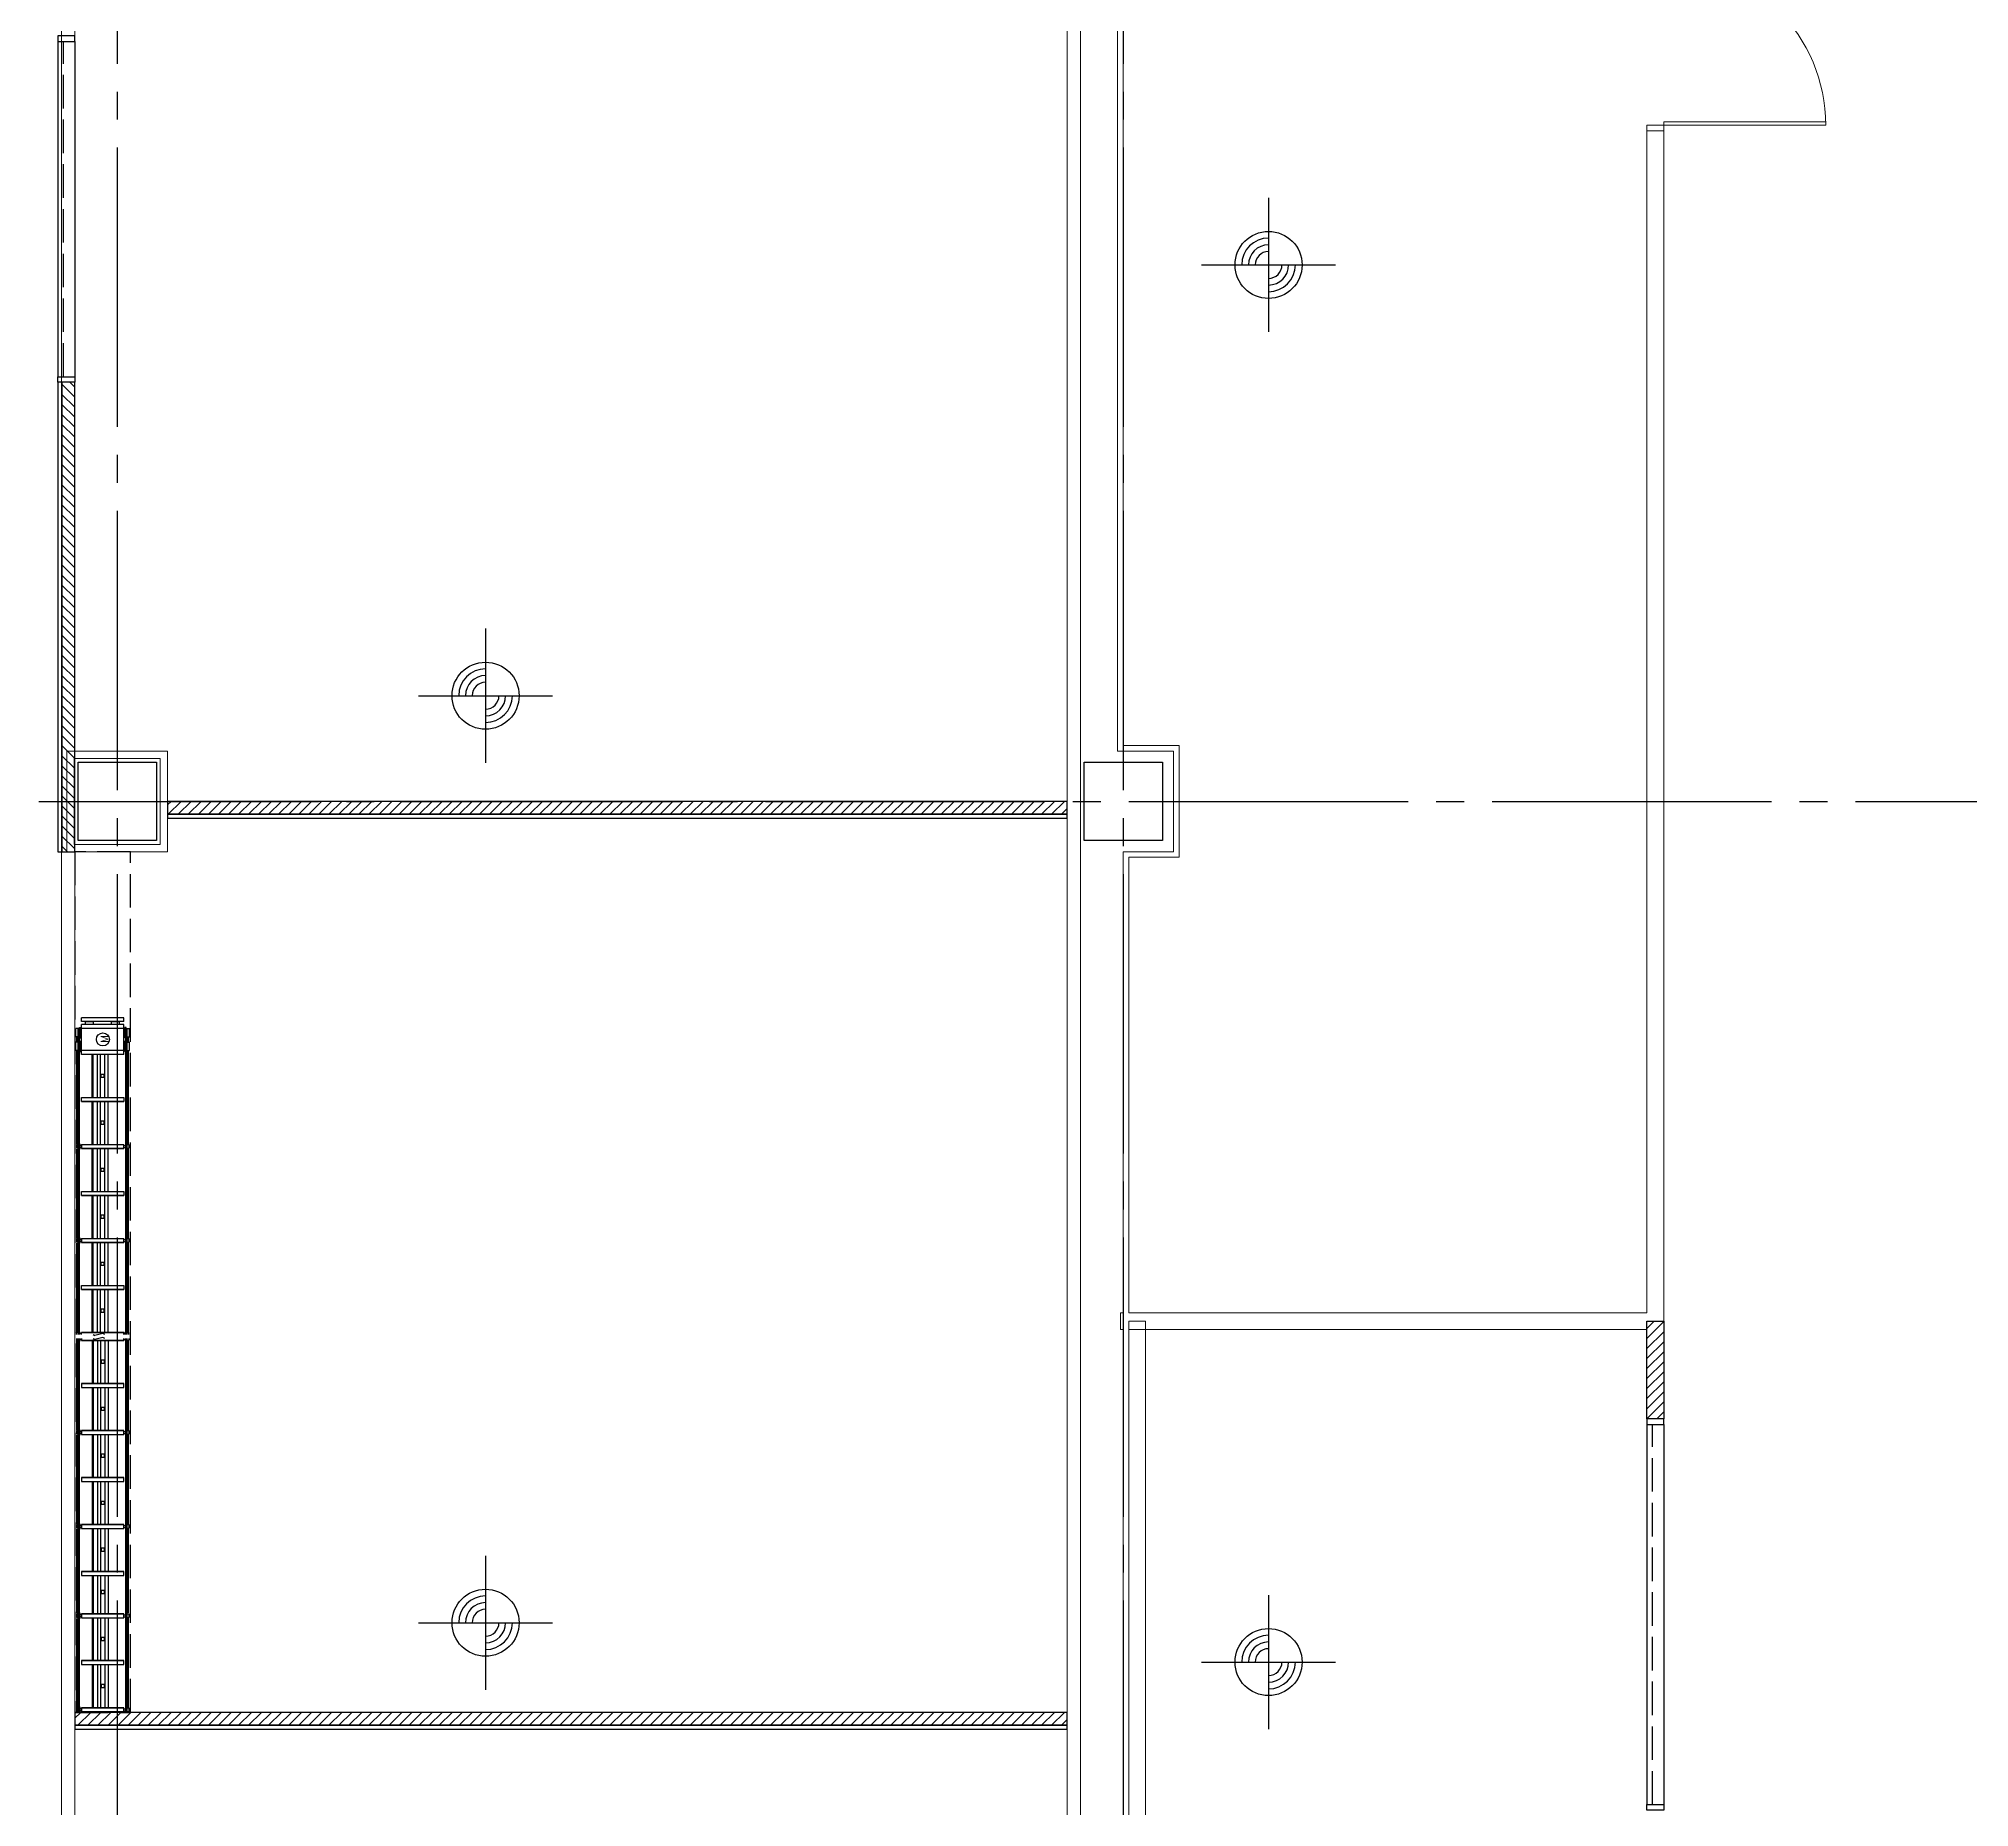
# Model space of a CAD drawing. Header units: millimetres. Extents: x -960 to 41501, y -1010 to 11880.
# Drawn here: x -70 to 1657, y 3600 to 5182 of the extents above; entities that cross this region are included whole.
import ezdxf
from ezdxf.enums import TextEntityAlignment as Align

# ---------------------------------------------------------------- set-up
doc = ezdxf.new("R2010")
doc.units = ezdxf.units.MM
doc.header["$LTSCALE"] = 100
for name, pattern in [('X-S-FAB-L10$0$COL-CEN-LIN', [3.25, 2.5, -0.25, 0.25, -0.25]), ('X-S-FAB-L10$0$HIDDEN', [0.4, 0.3, -0.1]), ('X-S-FAB-L10$0$JJP_虛線(退縮線、投影線、地下室範圍、非屬本工程、圖面分區)', [0.45, 0.3, -0.15])]:
    doc.linetypes.add(name, pattern=pattern)
for name, color, linetype in [('0-XREF', 7, 'Continuous'), ('X-S-FAB-L10$0$0-DIM-INT', 8, 'Continuous'), ('X-S-FAB-L10$0$0-DIM-TXT', 8, 'Continuous'), ('X-S-FAB-L10$0$A-WALL-EX', 8, 'Continuous'), ('X-S-FAB-L10$0$A-WALL-IN', 8, 'Continuous'), ('X-S-FAB-L10$0$A-WALL-IN.200K', 8, 'Continuous'), ('X-S-FAB-L10$0$BLOCK', 8, 'Continuous'), ('X-S-FAB-L10$0$CCL', 8, 'X-S-FAB-L10$0$COL-CEN-LIN'), ('X-S-FAB-L10$0$COL-S', 8, 'Continuous'), ('X-S-FAB-L10$0$Door', 8, 'Continuous'), ('X-S-FAB-L10$0$WALL_188K_EX', 8, 'Continuous'), ('X-S-FAB-L10$0$WALL_188K_IN', 8, 'Continuous'), ('X-S-FAB-L10$0$WIN', 8, 'Continuous'), ('X-S-FAB-L10$0$WIN-S', 4, 'Continuous')]:
    doc.layers.add(name, color=color, linetype=linetype)
doc.styles.add('X-S-FAB-L10$0$CHINA', font='simplex.shx', dxfattribs={"width": 0.75, "bigfont": 'chineset.shx'})
doc.styles.add('X-S-FAB-L10$0$Standard', font='', dxfattribs={"width": 0.8})
doc.styles.add('X-S-FAB-L10$0$TG_NOTE_TEXT', font='simplex.shx', dxfattribs={"width": 0.75, "bigfont": 'chineset.shx'})
doc.styles.get('X-S-FAB-L10$0$Standard').set_extended_font_data('Microsoft JhengHei')

# ---------------------------------------------------------------- blocks, each defined once
blk = doc.blocks.new('X-S-FAB-L10$0$FAB2-L05')
at = {"layer": 'X-S-FAB-L10$0$CCL'}
for p, q in [((-26160, 11005), (-26160, 0)), ((-25260, 11005), (-25260, 0)), ((-26880, 5220), (1210, 5220))]:
    blk.add_line(p, q, dxfattribs=at)
at = {"layer": 'X-S-FAB-L10$0$COL-S'}
for points in [[(-26195, 5255), (-26125, 5255), (-26125, 5185), (-26195, 5185)], [(-25295, 5255), (-25225, 5255), (-25225, 5185), (-25295, 5185)]]:
    blk.add_lwpolyline(points, close=True, dxfattribs=at)
blk = doc.blocks.new('X-S-FAB-L10')
at = {"layer": 'X-S-FAB-L10$0$WALL_188K_EX'}
h = blk.add_hatch(dxfattribs=at)
h.set_pattern_fill('LINE', color=256, scale=2, angle=-45)
h.set_pattern_definition([(315, (-53, 4553.3835), (4.49013, 4.49013), [])])
h.paths.add_polyline_path([(-49.5, 4875), (-49.5, 4455), (-38, 4455), (-38, 4875)])
h = blk.add_hatch(dxfattribs=at)
h.set_pattern_fill('LINE', color=256, scale=2, angle=45)
h.set_pattern_definition([(45, (751.5665, 4485), (-4.49013, 4.49013), [])])
h.paths.add_polyline_path([(45, 4488.5), (849.9, 4488.5), (849.9, 4500), (45, 4500)])
h = blk.add_hatch(dxfattribs=at)
h.set_pattern_fill('LINE', color=256, scale=2, angle=45)
h.set_pattern_definition([(45, (751.5665, 3670), (-4.49013, 4.49013), [])])
h.paths.add_polyline_path([(-38, 3673.5), (849.9, 3673.5), (849.9, 3685), (-38, 3685)])
at = {"layer": 'X-S-FAB-L10$0$WALL_188K_IN'}
h = blk.add_hatch(dxfattribs=at)
h.set_pattern_fill('LINE', color=256, scale=2, angle=45)
h.set_pattern_definition([(45, (-10.8836, 0), (-4.490128, 4.490128), [])])
h.paths.add_polyline_path([(1383.5, 4035), (1383.5, 3947.5), (1368.5, 3947.5), (1368.5, 4035)])
for p, q in [((-32, 4303), (-32, 4306.5)), ((6, 4306.5), (-32, 4306.5)), ((6, 4303), (-32, 4303)), ((6, 4303), (6, 4306.5)), ((-37.1, 4289.5), (-37.1, 4296.7)), ((-33.9, 4296.7), (-37.1, 4296.7)), ((-33.9, 4289.5), (-37.1, 4289.5)), ((-37.1, 4277.3), (-37.1, 4284.6)), ((-33.9, 4284.6), (-37.1, 4284.6)), ((-36.2, 4284.6), (-36.2, 4289.5)), ((-35, 4023.2), (-35, 4296.7)), ((-33.9, 4288.4), (-33.9, 4297.8)), ((-33.9, 4297.8), (-32.9, 4297.8)), ((-33.9, 4288.4), (-32.9, 4288.4)), ((-33.9, 4285.6), (-32.9, 4285.6)), ((-33.9, 4276.3), (-33.9, 4285.6)), ((-33.7, 4285.6), (-33.7, 4288.4)), ((-32.9, 4288.4), (-32.9, 4297.8)), ((-32, 4294.3), (-32.9, 4294.3)), ((-32, 4291.9), (-32.9, 4291.9)), ((-32.9, 4276.3), (-32.9, 4285.6)), ((-32, 4296.8), (-32, 4300.4)), ((6, 4300.4), (-32, 4300.4)), ((-32, 4277.2), (-32, 4296.8)), ((6, 4296.8), (-32, 4296.8)), ((6, 4277.2), (6, 4300.4)), ((6.9, 4294.3), (6, 4294.3)), ((6.9, 4291.9), (6, 4291.9)), ((7.9, 4297.8), (6.9, 4297.8)), ((6.9, 4288.4), (6.9, 4297.8)), ((7.9, 4288.4), (6.9, 4288.4)), ((6.9, 4276.3), (6.9, 4285.6)), ((7.9, 4285.6), (6.9, 4285.6)), ((7.7, 4285.6), (7.7, 4288.4)), ((7.9, 4288.4), (7.9, 4297.8)), ((7.9, 4296.7), (11.1, 4296.7)), ((7.9, 4289.5), (11.1, 4289.5)), ((7.9, 4276.3), (7.9, 4285.6)), ((7.9, 4284.6), (11.1, 4284.6)), ((9, 4023.2), (9, 4296.7)), ((10.2, 4284.6), (10.2, 4289.5)), ((11.1, 4289.5), (11.1, 4296.7)), ((11.1, 4277.3), (11.1, 4284.6)), ((-33.9, 4277.3), (-37.1, 4277.3)), ((-36.2, 4193.8), (-36.2, 4277.3)), ((-33.9, 4276.3), (-32.9, 4276.3)), ((-33.7, 4193.8), (-33.7, 4276.3)), ((-32, 4282.1), (-32.9, 4282.1)), ((-32, 4279.8), (-32.9, 4279.8)), ((-32, 4273.7), (-32, 4277.2)), ((6, 4277.2), (-32, 4277.2)), ((6, 4273.7), (-32, 4273.7)), ((-22.4, 4235.2), (-22.4, 4273.7)), ((-21.5, 4235.2), (-21.5, 4273.7)), ((-17.8, 4235.2), (-17.8, 4273.7)), ((-15, 4235.2), (-15, 4273.7)), ((-11, 4235.2), (-11, 4273.7)), ((-8.2, 4235.2), (-8.2, 4273.7)), ((6.9, 4282.1), (6, 4282.1)), ((6.9, 4279.8), (6, 4279.8)), ((6, 4273.7), (6, 4277.2)), ((7.9, 4276.3), (6.9, 4276.3)), ((7.7, 4193.8), (7.7, 4276.3)), ((7.9, 4277.3), (11.1, 4277.3)), ((10.2, 4193.8), (10.2, 4277.3)), ((-14.4, 4253), (-14.4, 4255.8)), ((-11.6, 4255.8), (-14.4, 4255.8)), ((-11.6, 4253), (-14.4, 4253)), ((-11.6, 4253), (-11.6, 4255.8)), ((-32, 4231.6), (-32, 4235.2)), ((-32, 4235.2), (6, 4235.2)), ((6, 4235.2), (6, 4231.6)), ((-32, 4231.6), (6, 4231.6)), ((6, 4231.6), (-32, 4231.6)), ((-22.4, 4193.1), (-22.4, 4231.6)), ((-21.5, 4193.1), (-21.5, 4231.6)), ((-17.8, 4193.1), (-17.8, 4231.6)), ((-15, 4193.1), (-15, 4231.6)), ((-11, 4193.1), (-11, 4231.6)), ((-8.2, 4193.1), (-8.2, 4231.6)), ((-11.6, 4213.8), (-14.4, 4213.8)), ((-14.4, 4211), (-14.4, 4213.8)), ((-11.6, 4211), (-14.4, 4211)), ((-11.6, 4211), (-11.6, 4213.8)), ((-34.2, 4193), (-36.5, 4193)), ((-36.5, 4193), (-36.5, 4189.7)), ((-34.2, 4189.7), (-36.5, 4189.7)), ((-36.2, 4109.7), (-36.2, 4188.9)), ((-34.2, 4188.9), (-34.2, 4193.8)), ((-33.4, 4193.8), (-34.2, 4193.8)), ((-33.4, 4188.9), (-34.2, 4188.9)), ((-33.7, 4109.7), (-33.7, 4188.9)), ((-33.4, 4193.8), (-33.4, 4188.9)), ((-32, 4192.2), (-33.4, 4192.2)), ((-32, 4190.5), (-33.4, 4190.5)), ((-32, 4193.1), (6, 4193.1)), ((-32, 4193.1), (-32, 4189.6)), ((-32, 4189.6), (6, 4189.6)), ((6, 4189.6), (-32, 4189.6)), ((-22.4, 4151.1), (-22.4, 4189.6)), ((-21.5, 4151.1), (-21.5, 4189.6)), ((-17.8, 4151.1), (-17.8, 4189.6)), ((-15, 4151.1), (-15, 4189.6)), ((-11, 4151.1), (-11, 4189.6)), ((-8.2, 4151.1), (-8.2, 4189.6)), ((6, 4189.6), (6, 4193.1)), ((6, 4192.2), (7.4, 4192.2)), ((6, 4190.5), (7.4, 4190.5)), ((7.4, 4193.8), (8.2, 4193.8)), ((7.4, 4193.8), (7.4, 4188.9)), ((7.4, 4188.9), (8.2, 4188.9)), ((7.7, 4109.7), (7.7, 4188.9)), ((8.2, 4188.9), (8.2, 4193.8)), ((8.2, 4193), (10.5, 4193)), ((8.2, 4189.7), (10.5, 4189.7)), ((10.2, 4109.7), (10.2, 4188.9)), ((10.5, 4193), (10.5, 4189.7)), ((-11.6, 4171.7), (-14.4, 4171.7)), ((-14.4, 4168.9), (-14.4, 4171.7)), ((-11.6, 4168.9), (-14.4, 4168.9)), ((-11.6, 4168.9), (-11.6, 4171.7)), ((-32, 4151.1), (6, 4151.1)), ((-32, 4147.5), (-32, 4151.1)), ((-32, 4147.5), (6, 4147.5)), ((6, 4147.5), (-32, 4147.5)), ((-22.4, 4109), (-22.4, 4147.5)), ((-21.5, 4109), (-21.5, 4147.5)), ((-17.8, 4109), (-17.8, 4147.5)), ((-15, 4109), (-15, 4147.5)), ((-11, 4109), (-11, 4147.5)), ((-8.2, 4109), (-8.2, 4147.5)), ((6, 4151.1), (6, 4147.5)), ((-11.6, 4129.7), (-14.4, 4129.7)), ((-14.4, 4126.9), (-14.4, 4129.7)), ((-11.6, 4126.9), (-11.6, 4129.7)), ((-11.6, 4126.9), (-14.4, 4126.9)), ((-34.2, 4108.9), (-36.5, 4108.9)), ((-36.5, 4108.9), (-36.5, 4105.6)), ((-34.2, 4105.6), (-36.5, 4105.6)), ((-36.2, 4024.8), (-36.2, 4104.8)), ((-34.2, 4104.8), (-34.2, 4109.7)), ((-33.4, 4109.7), (-34.2, 4109.7)), ((-33.4, 4104.8), (-34.2, 4104.8)), ((-33.7, 4025.6), (-33.7, 4104.8)), ((-33.4, 4109.7), (-33.4, 4104.8)), ((-32, 4108.1), (-33.4, 4108.1)), ((-32, 4106.4), (-33.4, 4106.4)), ((-32, 4109), (6, 4109)), ((-32, 4109), (-32, 4105.5)), ((-32, 4105.5), (6, 4105.5)), ((6, 4105.5), (-32, 4105.5)), ((-22.4, 4067), (-22.4, 4105.5)), ((-21.5, 4067), (-21.5, 4105.5)), ((-17.8, 4067), (-17.8, 4105.5)), ((-15, 4067), (-15, 4105.5)), ((-11, 4067), (-11, 4105.5)), ((-8.2, 4067), (-8.2, 4105.5)), ((6, 4105.5), (6, 4109)), ((6, 4108.1), (7.4, 4108.1)), ((6, 4106.4), (7.4, 4106.4)), ((7.4, 4109.7), (8.2, 4109.7)), ((7.4, 4109.7), (7.4, 4104.8)), ((7.4, 4104.8), (8.2, 4104.8)), ((7.7, 4025.6), (7.7, 4104.8)), ((8.2, 4104.8), (8.2, 4109.7)), ((8.2, 4108.9), (10.5, 4108.9)), ((8.2, 4105.6), (10.5, 4105.6)), ((10.2, 4024.8), (10.2, 4104.8)), ((10.5, 4108.9), (10.5, 4105.6)), ((-11.6, 4087.6), (-14.4, 4087.6)), ((-14.4, 4084.8), (-14.4, 4087.6)), ((-11.6, 4084.8), (-14.4, 4084.8)), ((-11.6, 4084.8), (-11.6, 4087.6)), ((-32, 4067), (6, 4067)), ((-32, 4063.4), (-32, 4067)), ((-32, 4063.4), (6, 4063.4)), ((6, 4063.4), (-32, 4063.4)), ((-22.4, 4024.9), (-22.4, 4063.4)), ((-21.5, 4024.9), (-21.5, 4063.4)), ((-17.8, 4024.9), (-17.8, 4063.4)), ((-15, 4024.9), (-15, 4063.4)), ((-11, 4024.9), (-11, 4063.4)), ((-8.2, 4024.9), (-8.2, 4063.4)), ((6, 4067), (6, 4063.4)), ((-11.6, 4045.6), (-14.4, 4045.6)), ((-14.4, 4042.8), (-14.4, 4045.6)), ((-11.6, 4042.8), (-14.4, 4042.8)), ((-11.6, 4042.8), (-11.6, 4045.6)), ((-36.5, 4023.2), (-36.5, 4024.8)), ((-34.2, 4024.8), (-36.5, 4024.8)), ((-33.4, 4025.6), (-34.2, 4025.6)), ((-34.2, 4025.6), (-34.2, 4023.2)), ((-33.4, 4023.2), (-33.4, 4025.6)), ((-32, 4023.2), (-32, 4024.9)), ((6, 4024.9), (-32, 4024.9)), ((-32, 4024.9), (6, 4024.9)), ((-32, 4023.2), (-32, 4024.9)), ((6, 4023.2), (6, 4024.9)), ((6, 4024.9), (6, 4023.2)), ((7.4, 4023.2), (7.4, 4025.6)), ((7.4, 4025.6), (8.2, 4025.6)), ((8.2, 4025.6), (8.2, 4023.2)), ((8.2, 4024.8), (10.5, 4024.8)), ((10.5, 4023.2), (10.5, 4024.8)), ((-36.5, 4019.6), (-36.5, 4017.9)), ((-34.2, 4017.9), (-36.5, 4017.9)), ((-36.2, 3937.9), (-36.2, 4017.9)), ((-35, 3685.7), (-35, 4019.6)), ((-34.2, 4017.2), (-34.2, 4019.6)), ((-33.4, 4017.2), (-34.2, 4017.2)), ((-33.7, 3937.9), (-33.7, 4017.2)), ((-32, 4024), (-33.4, 4024)), ((-33.4, 4019.6), (-33.4, 4017.2)), ((-32, 4018.7), (-33.4, 4018.7)), ((-32, 4019.6), (-32, 4017.8)), ((-32, 4019.6), (-32, 4017.8)), ((-32, 4017.8), (6, 4017.8)), ((6, 4017.8), (-32, 4017.8)), ((-22.4, 4017.8), (-22.4, 3979.3)), ((-21.5, 4017.8), (-21.5, 3979.3)), ((-21.4, 4023.2), (-19.9, 4022.3)), ((-21.4, 4019.6), (-19.9, 4018.7)), ((-12.8, 4024), (-19.9, 4022.3)), ((-12.8, 4020.5), (-19.9, 4018.7)), ((-17.8, 4017.8), (-17.8, 3979.3)), ((-15, 4017.8), (-15, 3979.3)), ((-11.2, 4023.2), (-12.8, 4024)), ((-11.2, 4019.6), (-12.8, 4020.5)), ((-11, 4017.8), (-11, 3979.3)), ((-8.2, 4017.8), (-8.2, 3979.3)), ((6, 4024), (7.4, 4024)), ((6, 4017.8), (6, 4019.6)), ((6, 4019.6), (6, 4017.8)), ((6, 4018.7), (7.4, 4018.7)), ((7.4, 4019.6), (7.4, 4017.2)), ((7.4, 4017.2), (8.2, 4017.2)), ((7.7, 3937.9), (7.7, 4017.2)), ((8.2, 4017.2), (8.2, 4019.6)), ((8.2, 4017.9), (10.5, 4017.9)), ((9, 3685.7), (9, 4019.6)), ((10.2, 3937.9), (10.2, 4017.9)), ((10.5, 4019.6), (10.5, 4017.9)), ((-14.4, 4000), (-14.4, 3997.2)), ((-11.6, 4000), (-14.4, 4000)), ((-11.6, 3997.2), (-14.4, 3997.2)), ((-11.6, 4000), (-11.6, 3997.2)), ((6, 3979.3), (-32, 3979.3)), ((-32, 3979.3), (-32, 3975.8)), ((-32, 3979.3), (6, 3979.3)), ((-32, 3975.8), (6, 3975.8)), ((-22.4, 3975.8), (-22.4, 3937.3)), ((-21.5, 3975.8), (-21.5, 3937.3)), ((-17.8, 3975.8), (-17.8, 3937.3)), ((-15, 3975.8), (-15, 3937.3)), ((-11, 3975.8), (-11, 3937.3)), ((-8.2, 3975.8), (-8.2, 3937.3)), ((6, 3975.8), (6, 3979.3)), ((-14.4, 3957.9), (-14.4, 3955.1)), ((-11.6, 3957.9), (-14.4, 3957.9)), ((-11.6, 3957.9), (-11.6, 3955.1)), ((-11.6, 3955.1), (-14.4, 3955.1)), ((-36.5, 3937.2), (-36.5, 3933.8)), ((-34.2, 3937.2), (-36.5, 3937.2)), ((-34.2, 3933.8), (-36.5, 3933.8)), ((-36.2, 3853.8), (-36.2, 3933.1)), ((-33.4, 3937.9), (-34.2, 3937.9)), ((-34.2, 3933.1), (-34.2, 3937.9)), ((-33.4, 3933.1), (-34.2, 3933.1)), ((-33.7, 3853.8), (-33.7, 3933.1)), ((-33.4, 3937.9), (-33.4, 3933.1)), ((-32, 3936.4), (-33.4, 3936.4)), ((-32, 3934.6), (-33.4, 3934.6)), ((6, 3937.3), (-32, 3937.3)), ((-32, 3937.3), (6, 3937.3)), ((-32, 3937.3), (-32, 3933.7)), ((-32, 3933.7), (6, 3933.7)), ((-22.4, 3933.7), (-22.4, 3895.2)), ((-21.5, 3933.7), (-21.5, 3895.2)), ((-17.8, 3933.7), (-17.8, 3895.2)), ((-15, 3933.7), (-15, 3895.2)), ((-11, 3933.7), (-11, 3895.2)), ((-8.2, 3933.7), (-8.2, 3895.2)), ((6, 3933.7), (6, 3937.3)), ((6, 3936.4), (7.4, 3936.4)), ((6, 3934.6), (7.4, 3934.6)), ((7.4, 3937.9), (7.4, 3933.1)), ((7.4, 3937.9), (8.2, 3937.9)), ((7.4, 3933.1), (8.2, 3933.1)), ((7.7, 3853.8), (7.7, 3933.1)), ((8.2, 3933.1), (8.2, 3937.9)), ((8.2, 3937.2), (10.5, 3937.2)), ((8.2, 3933.8), (10.5, 3933.8)), ((10.2, 3853.8), (10.2, 3933.1)), ((10.5, 3937.2), (10.5, 3933.8)), ((-14.4, 3915.9), (-14.4, 3913.1)), ((-11.6, 3915.9), (-14.4, 3915.9)), ((-11.6, 3913.1), (-14.4, 3913.1)), ((-11.6, 3915.9), (-11.6, 3913.1)), ((6, 3895.2), (-32, 3895.2)), ((-32, 3895.2), (-32, 3891.7)), ((-32, 3895.2), (6, 3895.2)), ((-32, 3891.7), (6, 3891.7)), ((-22.4, 3891.7), (-22.4, 3853.2)), ((-21.5, 3891.7), (-21.5, 3853.2)), ((-17.8, 3891.7), (-17.8, 3853.2)), ((-15, 3891.7), (-15, 3853.2)), ((-11, 3891.7), (-11, 3853.2)), ((-8.2, 3891.7), (-8.2, 3853.2)), ((6, 3891.7), (6, 3895.2)), ((-14.4, 3873.8), (-14.4, 3871)), ((-11.6, 3873.8), (-14.4, 3873.8)), ((-11.6, 3871), (-14.4, 3871)), ((-11.6, 3873.8), (-11.6, 3871)), ((-36.5, 3853.1), (-36.5, 3849.7)), ((-34.2, 3853.1), (-36.5, 3853.1)), ((-33.4, 3853.8), (-34.2, 3853.8)), ((-34.2, 3849), (-34.2, 3853.8)), ((-33.4, 3853.8), (-33.4, 3849)), ((-32, 3852.3), (-33.4, 3852.3)), ((6, 3853.2), (-32, 3853.2)), ((-32, 3853.2), (6, 3853.2)), ((-32, 3853.2), (-32, 3849.6)), ((6, 3849.6), (6, 3853.2)), ((6, 3852.3), (7.4, 3852.3)), ((7.4, 3853.8), (7.4, 3849)), ((7.4, 3853.8), (8.2, 3853.8)), ((8.2, 3849), (8.2, 3853.8)), ((8.2, 3853.1), (10.5, 3853.1)), ((10.5, 3853.1), (10.5, 3849.7)), ((-34.2, 3849.7), (-36.5, 3849.7)), ((-36.2, 3774), (-36.2, 3849)), ((-33.4, 3849), (-34.2, 3849)), ((-33.7, 3774), (-33.7, 3849)), ((-32, 3850.5), (-33.4, 3850.5)), ((-32, 3849.6), (6, 3849.6)), ((-22.4, 3849.6), (-22.4, 3811.1)), ((-21.5, 3849.6), (-21.5, 3811.1)), ((-17.8, 3849.6), (-17.8, 3811.1)), ((-15, 3849.6), (-15, 3811.1)), ((-11, 3849.6), (-11, 3811.1)), ((-8.2, 3849.6), (-8.2, 3811.1)), ((6, 3850.5), (7.4, 3850.5)), ((7.4, 3849), (8.2, 3849)), ((7.7, 3774), (7.7, 3849)), ((8.2, 3849.7), (10.5, 3849.7)), ((10.2, 3774), (10.2, 3849)), ((-14.4, 3831.8), (-14.4, 3829)), ((-11.6, 3831.8), (-14.4, 3831.8)), ((-11.6, 3829), (-14.4, 3829)), ((-11.6, 3831.8), (-11.6, 3829)), ((6, 3811.1), (-32, 3811.1)), ((-32, 3811.1), (6, 3811.1)), ((-32, 3811.1), (-32, 3807.6)), ((-32, 3807.6), (6, 3807.6)), ((-22.4, 3807.6), (-22.4, 3773.3)), ((-21.5, 3807.6), (-21.5, 3773.3)), ((-17.8, 3807.6), (-17.8, 3773.3)), ((-15, 3807.6), (-15, 3773.3)), ((-11, 3807.6), (-11, 3773.3)), ((-8.2, 3807.6), (-8.2, 3773.3)), ((6, 3807.6), (6, 3811.1)), ((-11.6, 3794), (-14.4, 3794)), ((-14.4, 3794), (-14.4, 3791.1)), ((-11.6, 3791.1), (-14.4, 3791.1)), ((-11.6, 3794), (-11.6, 3791.1)), ((-34.2, 3773.2), (-36.5, 3773.2)), ((-36.5, 3773.2), (-36.5, 3769.8)), ((-34.2, 3769.8), (-36.5, 3769.8)), ((-36.2, 3689.1), (-36.2, 3769.1)), ((-34.2, 3769.1), (-34.2, 3774)), ((-33.4, 3774), (-34.2, 3774)), ((-33.4, 3769.1), (-34.2, 3769.1)), ((-33.7, 3689.9), (-33.7, 3769.1)), ((-33.4, 3774), (-33.4, 3769.1)), ((-32, 3772.4), (-33.4, 3772.4)), ((-32, 3770.6), (-33.4, 3770.6)), ((-32, 3773.3), (6, 3773.3)), ((6, 3773.3), (-32, 3773.3)), ((-32, 3773.3), (-32, 3769.7)), ((-32, 3769.7), (6, 3769.7)), ((-22.4, 3769.7), (-22.4, 3731.3)), ((-21.5, 3769.7), (-21.5, 3731.3)), ((-17.8, 3769.7), (-17.8, 3731.3)), ((-15, 3769.7), (-15, 3731.3)), ((-11, 3769.7), (-11, 3731.3)), ((-8.2, 3769.7), (-8.2, 3731.3)), ((6, 3769.7), (6, 3773.3)), ((6, 3772.4), (7.4, 3772.4)), ((6, 3770.6), (7.4, 3770.6)), ((7.4, 3774), (8.2, 3774)), ((7.4, 3774), (7.4, 3769.1)), ((7.4, 3769.1), (8.2, 3769.1)), ((7.7, 3689.9), (7.7, 3769.1)), ((8.2, 3769.1), (8.2, 3774)), ((8.2, 3773.2), (10.5, 3773.2)), ((8.2, 3769.8), (10.5, 3769.8)), ((10.2, 3689.1), (10.2, 3769.1)), ((10.5, 3773.2), (10.5, 3769.8)), ((-11.6, 3751.9), (-14.4, 3751.9)), ((-14.4, 3751.9), (-14.4, 3749.1)), ((-11.6, 3749.1), (-14.4, 3749.1)), ((-11.6, 3751.9), (-11.6, 3749.1)), ((-32, 3731.3), (-32, 3727.7)), ((-32, 3731.3), (6, 3731.3)), ((6, 3731.3), (-32, 3731.3)), ((6, 3727.7), (6, 3731.3)), ((-32, 3727.7), (6, 3727.7)), ((-32, 3727.7), (6, 3727.7)), ((-22.4, 3727.7), (-22.4, 3689.2)), ((-21.5, 3727.7), (-21.5, 3689.2)), ((-17.8, 3727.7), (-17.8, 3689.2)), ((-15, 3727.7), (-15, 3689.2)), ((-11, 3727.7), (-11, 3689.2)), ((-8.2, 3727.7), (-8.2, 3689.2)), ((-14.4, 3709.9), (-14.4, 3707.1)), ((-11.6, 3709.9), (-14.4, 3709.9)), ((-11.6, 3707.1), (-14.4, 3707.1)), ((-11.6, 3709.9), (-11.6, 3707.1)), ((-36.5, 3689.1), (-36.5, 3685.7)), ((-34.2, 3689.1), (-36.5, 3689.1)), ((-34.2, 3685.7), (-36.5, 3685.7)), ((-33.4, 3689.9), (-34.2, 3689.9)), ((-34.2, 3685), (-34.2, 3689.9)), ((-33.4, 3685), (-34.2, 3685)), ((-33.4, 3689.9), (-33.4, 3685)), ((-32, 3688.3), (-33.4, 3688.3)), ((-32, 3686.5), (-33.4, 3686.5)), ((6, 3689.2), (-32, 3689.2)), ((-32, 3689.2), (-32, 3685.7)), ((-32, 3689.2), (6, 3689.2)), ((-32, 3685.7), (6, 3685.7)), ((6, 3685.7), (6, 3689.2)), ((6, 3688.3), (7.4, 3688.3)), ((6, 3686.5), (7.4, 3686.5)), ((7.4, 3689.9), (7.4, 3685)), ((7.4, 3689.9), (8.2, 3689.9)), ((7.4, 3685), (8.2, 3685)), ((8.2, 3685), (8.2, 3689.9)), ((8.2, 3689.1), (10.5, 3689.1)), ((8.2, 3685.7), (10.5, 3685.7)), ((10.5, 3689.1), (10.5, 3685.7))]:
    blk.add_line(p, q)
for points in [[(-28.4, 4300.4), (-28.4, 4303), (-21.6, 4303), (-21.6, 4300.4)], [(-5, 4300.4), (-5, 4303), (1.7, 4303), (1.7, 4300.4)]]:
    blk.add_lwpolyline(points, close=True)
blk.add_circle((-12.8, 4287.1), 5.88)
at = {"layer": 'X-S-FAB-L10$0$0-DIM-INT'}
for p, q in [((1030, 5040), (1030, 4920)), ((970, 4980), (1090, 4980)), ((329.5, 4654.6), (329.5, 4534.6)), ((269.5, 4594.6), (389.5, 4594.6)), ((329.5, 3825.2), (329.5, 3705.2)), ((1030, 3790), (1030, 3670)), ((269.5, 3765.2), (389.5, 3765.2)), ((970, 3730), (1090, 3730))]:
    blk.add_line(p, q, dxfattribs=at)
for centre in [(1030, 4980), (329.5, 4594.6), (329.5, 3765.2), (1030, 3730)]:
    blk.add_circle(centre, 30, dxfattribs=at)
for centre, radius, start, end in [((1030, 4980), 24, 90, 180), ((1030, 4980), 18, 90, 180), ((1030, 4980), 12, 90, 180), ((1030, 4980), 24, 270, 0), ((1030, 4980), 18, 270, 0), ((1030, 4980), 12, 270, 0), ((329.5, 4594.6), 24, 90, 180), ((329.5, 4594.6), 18, 90, 180), ((329.5, 4594.6), 12, 90, 180), ((329.5, 4594.6), 24, 270, 0), ((329.5, 4594.6), 18, 270, 0), ((329.5, 4594.6), 12, 270, 0), ((329.5, 3765.2), 24, 90, 180), ((329.5, 3765.2), 18, 90, 180), ((329.5, 3765.2), 12, 90, 180), ((329.5, 3765.2), 24, 270, 0), ((329.5, 3765.2), 18, 270, 0), ((329.5, 3765.2), 12, 270, 0), ((1030, 3730), 24, 90, 180), ((1030, 3730), 18, 90, 180), ((1030, 3730), 12, 90, 180), ((1030, 3730), 24, 270, 0), ((1030, 3730), 18, 270, 0), ((1030, 3730), 12, 270, 0)]:
    blk.add_arc(centre, radius, start, end, dxfattribs=at)
at = {"layer": 'X-S-FAB-L10$0$A-WALL-EX', "linetype": 'X-S-FAB-L10$0$JJP_虛線(退縮線、投影線、地下室範圍、非屬本工程、圖面分區)', "lineweight": 0}
blk.add_line((-50, 8288), (-50, -253), dxfattribs=at)
at = {"layer": 'X-S-FAB-L10$0$A-WALL-EX', "linetype": 'X-S-FAB-L10$0$JJP_虛線(退縮線、投影線、地下室範圍、非屬本工程、圖面分區)', "lineweight": 0, "flags": 128}
for points in [[(-50, 8300), (-50, -265)], [(-38, -253), (-38, 8288)], [(-50, 5380), (-50, 3055)], [(-38, 3055), (-38, 5380)]]:
    blk.add_lwpolyline(points, dxfattribs=at)
at = {"layer": 'X-S-FAB-L10$0$A-WALL-EX', "lineweight": 0, "flags": 128}
for points in [[(861.9, 3050.1), (861.9, 5962)], [(849.9, 5950), (849.9, 3050.1)], [(-45, 4545), (-45, 4538.5)], [(45, 4545), (-45, 4545)], [(45, 4545), (45, 4538.5)], [(-45, 4538.5), (-45, 4461.5)], [(-38.5, 4538.5), (38.5, 4538.5)], [(-38.5, 4461.5), (-38.5, 4538.5)], [(38.5, 4538.5), (38.5, 4461.5)], [(45, 4455), (45, 4538.5)], [(-45, 4455), (-45, 4461.5)], [(38.5, 4461.5), (-38.5, 4461.5)], [(-45, 4455), (38.5, 4455)], [(45, 4455), (38.5, 4455)]]:
    blk.add_lwpolyline(points, dxfattribs=at)
at = {"layer": 'X-S-FAB-L10$0$A-WALL-IN', "lineweight": 0}
for p, q in [((1383.5, 5100), (1368.5, 5100)), ((1368.5, 5100), (1368.5, 4042.5)), ((1383.5, 4035), (1383.5, 5100)), ((900, 4042.5), (897.5, 4042.5)), ((897.5, 4042.5), (897.5, 4027.5)), ((1368.5, 4042.5), (905, 4042.5)), ((897.5, 4027.5), (900, 4027.5)), ((905, 4027.5), (1368.5, 4027.5))]:
    blk.add_line(p, q, dxfattribs=at)
at = {"layer": 'X-S-FAB-L10$0$A-WALL-IN', "lineweight": 0, "flags": 128}
for points in [[(895, 5955), (895, 4545)], [(900, 4550), (900, 5492.5)], [(895, 4545), (900, 4545)], [(945, 4550), (900, 4550)], [(900, 4545), (945, 4545)], [(950, 4550), (945, 4550)], [(945, 4545), (945, 4455)], [(950, 4450), (950, 4550)], [(900, 4455), (900, 4450)], [(945, 4455), (900, 4455)], [(900, 4450), (900, 4042.5)], [(905, 4450), (945, 4450)], [(905, 4042.5), (905, 4450)], [(950, 4450), (945, 4450)], [(900, 4027.5), (900, 3045)], [(905, 3050), (905, 4027.5)]]:
    blk.add_lwpolyline(points, dxfattribs=at)
at = {"layer": 'X-S-FAB-L10$0$A-WALL-IN.200K', "lineweight": 0, "flags": 128}
for points in [[(905, 4035), (905, 3050)], [(905, 4035), (920, 4035)], [(920, 3065), (920, 4035)]]:
    blk.add_lwpolyline(points, dxfattribs=at)
at = {"layer": 'X-S-FAB-L10$0$COL-S'}
for p, q in [((-35, 4535), (35, 4535)), ((-35, 4465), (-35, 4535)), ((35, 4535), (35, 4465)), ((865, 4535), (935, 4535)), ((865, 4465), (865, 4535)), ((935, 4535), (935, 4465)), ((35, 4465), (-35, 4465)), ((935, 4465), (865, 4465))]:
    blk.add_line(p, q, dxfattribs=at)
at = {"layer": 'X-S-FAB-L10$0$Door', "lineweight": 0}
for p, q in [((1368.5, 5100), (1368.5, 5105)), ((1368.5, 5105), (1383.5, 5105)), ((1383.5, 5100), (1368.5, 5100)), ((1383.5, 5108), (1528.5, 5108)), ((1383.5, 5105), (1383.5, 5108)), ((1528.5, 5105), (1383.5, 5105)), ((1383.5, 5105), (1383.5, 5100)), ((1528.5, 5108), (1528.5, 5105))]:
    blk.add_line(p, q, dxfattribs=at)
at = {"layer": 'X-S-FAB-L10$0$Door', "linetype": 'X-S-FAB-L10$0$HIDDEN'}
for p, q in [((12, 4455), (-38, 4455)), ((-38, 4455), (-38, 3685)), ((12, 3685), (12, 4455)), ((-38, 3685), (12, 3685))]:
    blk.add_line(p, q, dxfattribs=at)
at = {"layer": 'X-S-FAB-L10$0$Door', "lineweight": 0}
blk.add_arc((1383.5, 5105), 145, 0, 90, dxfattribs=at)
at = {"layer": 'X-S-FAB-L10$0$WALL_188K_EX'}
for points in [[(-53, 4875), (-53, 4455), (-49.5, 4455), (-49.5, 4875)], [(-49.5, 4875), (-49.5, 4455), (-38, 4455), (-38, 4875)], [(45, 4488.5), (849.9, 4488.5), (849.9, 4500), (45, 4500)], [(45, 4485), (849.9, 4485), (849.9, 4488.5), (45, 4488.5)], [(-38, 3673.5), (849.9, 3673.5), (849.9, 3685), (-38, 3685)], [(-38, 3670), (849.9, 3670), (849.9, 3673.5), (-38, 3673.5)]]:
    blk.add_lwpolyline(points, close=True, dxfattribs=at)
at = {"layer": 'X-S-FAB-L10$0$WALL_188K_IN'}
blk.add_lwpolyline([(1383.5, 4035), (1383.5, 3947.5), (1368.5, 3947.5), (1368.5, 4035)], close=True, dxfattribs=at)
at = {"layer": 'X-S-FAB-L10$0$WIN'}
for points in [[(-53, 5180), (-53, 4880)], [(-38, 5180), (-38, 4880)], [(1368.5, 3942.5), (1368.5, 3602.5)], [(1383.5, 3942.5), (1383.5, 3602.5)]]:
    blk.add_lwpolyline(points, dxfattribs=at)
at = {"layer": 'X-S-FAB-L10$0$WIN-S'}
for points in [[(-53, 5185), (-53, 5180), (-38, 5180), (-38, 5185)], [(-53, 4875), (-53, 4880), (-38, 4880), (-38, 4875)], [(1368.5, 3947.5), (1368.5, 3942.5), (1383.5, 3942.5), (1383.5, 3947.5)], [(1368.5, 3597.5), (1368.5, 3602.5), (1383.5, 3602.5), (1383.5, 3597.5)]]:
    blk.add_lwpolyline(points, close=True, dxfattribs=at)
at = {"layer": 'X-S-FAB-L10$0$WIN-S', "linetype": 'X-S-FAB-L10$0$HIDDEN'}
for points in [[(-48, 4880), (-48, 5180)], [(1373.5, 3602.5), (1373.5, 3942.5)]]:
    blk.add_lwpolyline(points, dxfattribs=at)
at = {"layer": 'X-S-FAB-L10$0$BLOCK'}
blk.add_blockref('X-S-FAB-L10$0$FAB2-L05', (26160, -720), dxfattribs=at)
at = {"style": 'X-S-FAB-L10$0$CHINA'}
blk.add_text('M', height=6.54, rotation=90, dxfattribs=at).set_placement((-8.1, 4284))
at = {"style": 'X-S-FAB-L10$0$TG_NOTE_TEXT', "width": 0.5, "flags": 1}
for p in [(7463.3, 9020), (18268.3, 8649), (11197.8, 4800.2), (16485.8, 4800.2), (25420.3, 2635), (13360, 320, 0), (7463.3, -33.3)]:
    blk.add_attdef('WH', text='', height=20, dxfattribs=at).set_placement(p, align=Align.BOTTOM_LEFT)
at = {"width": 0.5}
for style, p in [('X-S-FAB-L10$0$TG_NOTE_TEXT', (7585, 9020)), ('X-S-FAB-L10$0$TG_NOTE_TEXT', (18390, 8649)), ('X-S-FAB-L10$0$TG_NOTE_TEXT', (11117.5, 4813.5)), ('X-S-FAB-L10$0$TG_NOTE_TEXT', (16607.5, 4813.5)), ('X-S-FAB-L10$0$TG_NOTE_TEXT', (25350, 2635)), ('X-S-FAB-L10$0$Standard', (13129.4, 325, 0)), ('X-S-FAB-L10$0$TG_NOTE_TEXT', (7585, -20))]:
    blk.add_attdef('DESC', text='', height=10, dxfattribs=dict(at, style=style)).set_placement(p, align=Align.BOTTOM_LEFT)
for tag, style, p in [('TYPE', 'X-S-FAB-L10$0$TG_NOTE_TEXT', (7619.3, 9020)), ('NO', 'X-S-FAB-L10$0$TG_NOTE_TEXT', (7650.1, 9020)), ('TYPE', 'X-S-FAB-L10$0$TG_NOTE_TEXT', (18424.2, 8649)), ('NO', 'X-S-FAB-L10$0$TG_NOTE_TEXT', (18455, 8649)), ('NO', 'X-S-FAB-L10$0$TG_NOTE_TEXT', (11088.6, 4813.5)), ('TYPE', 'X-S-FAB-L10$0$TG_NOTE_TEXT', (11151.8, 4813.5)), ('TYPE', 'X-S-FAB-L10$0$TG_NOTE_TEXT', (16641.8, 4813.5)), ('NO', 'X-S-FAB-L10$0$TG_NOTE_TEXT', (16672.6, 4813.5)), ('NO', 'X-S-FAB-L10$0$TG_NOTE_TEXT', (25313, 2635)), ('TYPE', 'X-S-FAB-L10$0$TG_NOTE_TEXT', (25350, 2635)), ('NO', 'X-S-FAB-L10$0$Standard', (13100, 320, 0)), ('TYPE', 'X-S-FAB-L10$0$Standard', (13129.4, 320, 0)), ('TYPE', 'X-S-FAB-L10$0$TG_NOTE_TEXT', (7619.3, -20)), ('NO', 'X-S-FAB-L10$0$TG_NOTE_TEXT', (7650.1, -20))]:
    blk.add_attdef(tag, text='', height=10, dxfattribs=dict(at, style=style)).set_placement(p, align=Align.BOTTOM_RIGHT)
at = {"style": 'X-S-FAB-L10$0$TG_NOTE_TEXT', "width": 0.5, "flags": 1}
for rotation, p in [(180, (43, 7480)), (180, (943, 7480)), (90, (24310, 3717.8)), (270, (17080, 1711.7))]:
    blk.add_attdef('WH', text='', height=20, rotation=rotation, dxfattribs=at).set_placement(p, align=Align.BOTTOM_LEFT)
at = {"width": 0.5}
for rotation, style, p in [(180, 'X-S-FAB-L10$0$Standard', (317.6, 7480)), (180, 'X-S-FAB-L10$0$Standard', (1217.6, 7480)), (90, 'X-S-FAB-L10$0$TG_NOTE_TEXT', (24310, 3647.5)), (270, 'X-S-FAB-L10$0$TG_NOTE_TEXT', (17080, 1605))]:
    blk.add_attdef('DESC', text='', height=10, rotation=rotation, dxfattribs=dict(at, style=style)).set_placement(p, align=Align.BOTTOM_LEFT)
for tag, rotation, style, p in [('TYPE', 180, 'X-S-FAB-L10$0$Standard', (317.6, 7480)), ('NO', 180, 'X-S-FAB-L10$0$Standard', (347, 7480)), ('TYPE', 180, 'X-S-FAB-L10$0$Standard', (1217.6, 7480)), ('NO', 180, 'X-S-FAB-L10$0$Standard', (1247, 7480)), ('TYPE', 90, 'X-S-FAB-L10$0$TG_NOTE_TEXT', (24310, 3647.5)), ('NO', 90, 'X-S-FAB-L10$0$TG_NOTE_TEXT', (24310, 3610.5)), ('TYPE', 270, 'X-S-FAB-L10$0$TG_NOTE_TEXT', (17080, 1605)), ('NO', 270, 'X-S-FAB-L10$0$TG_NOTE_TEXT', (17080, 1573))]:
    blk.add_attdef(tag, text='', height=10, rotation=rotation, dxfattribs=dict(at, style=style)).set_placement(p, align=Align.BOTTOM_RIGHT)
at = {"layer": 'X-S-FAB-L10$0$0-DIM-TXT', "style": 'X-S-FAB-L10$0$CHINA', "width": 0.75}
for p in [(667.4, 7855.1, -2689.4), (22627.4, 6728.8), (25644.7, 6728.8), (24778.8, 5569.1), (1118.3, 4980), (417.8, 4594.6), (23874.8, 4355), (22927.4, 4330.1), (23749.9, 3901.4), (417.8, 3765.2), (1118.3, 3730), (417.8, 3115.8), (536.9, 2227.8), (16909, 1782.7), (888.4, 880.5), (16977.4, 750), (18878.8, 750), (25641.2, 553.2), (21364, 526.9)]:
    blk.add_attdef('HIG', text='', height=80, dxfattribs=at).set_placement(p, align=Align.MIDDLE_LEFT)

msp = doc.modelspace()

# ---------------------------------------------------------------- block references
at = {"layer": '0-XREF'}
msp.add_blockref('X-S-FAB-L10', (0, 0), dxfattribs=at)

doc.saveas('drawing.dxf')
